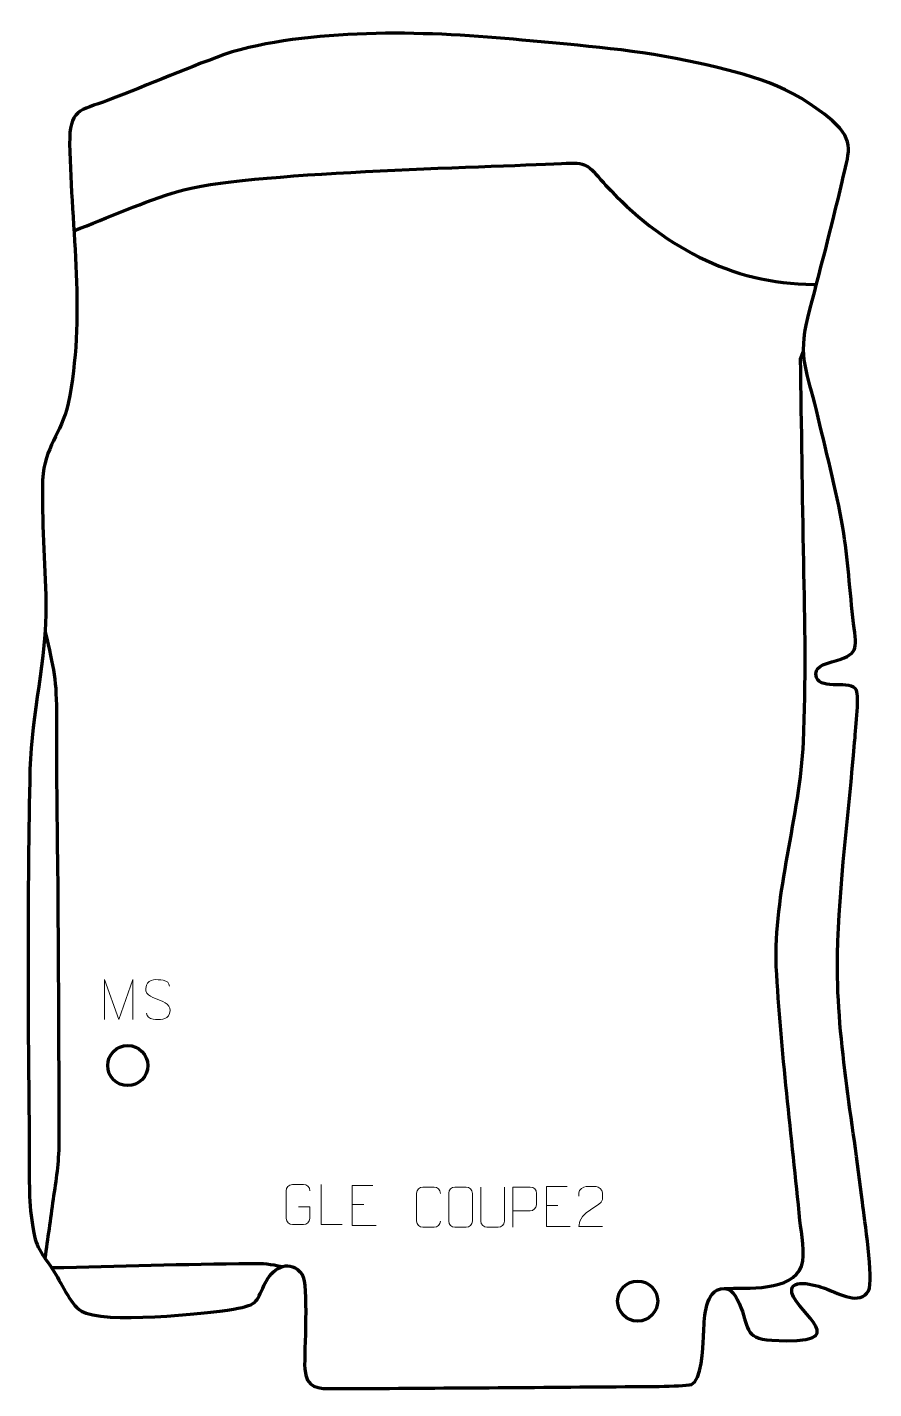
# Model space of a CAD drawing. Header units: millimetres. Extents: x 1061 to 1589, y 80 to 930.
import ezdxf

# ---------------------------------------------------------------- set-up
doc = ezdxf.new("R2010")
doc.units = ezdxf.units.MM
doc.header["$MEASUREMENT"] = 0
doc.layers.add('layer 2', color=7, linetype='Continuous')
doc.layers.add('layer 3', color=7, linetype='Continuous')

msp = doc.modelspace()

# ---------------------------------------------------------------- linework, layer by layer
at = {"layer": 'layer 2', "color": 142, "lineweight": 200}
for centre in [(1123.2866, 281.7957), (1441.4486, 134.8874)]:
    msp.add_ellipse(centre, major_axis=(0, 12.5), ratio=1, dxfattribs=at)
at = {"layer": 'layer 2', "color": 142, "lineweight": 158}
for points, knots in [([(1089.7068, 802.689), (1110.8987, 810.8222), (1133.5741, 820.9285), (1155.1223, 827.4072), (1155.1223, 827.4072), (1194.7974, 839.3361), (1346.396, 842.1795), (1393.9696, 844.669), (1393.9696, 844.669), (1410.4707, 845.5204), (1409.8852, 843.9789), (1420.0732, 832.6769), (1420.0732, 832.6769), (1420.0732, 832.6769), (1421.4533, 831.1459), (1421.4533, 831.1459), (1421.4533, 831.1459), (1455.6322, 793.9448), (1499.772, 769.2281), (1551.1494, 769.2222), (1551.1494, 769.2222), (1551.7569, 769.2221), (1552.3644, 769.2211), (1552.9719, 769.2198)], [0, 0, 0, 0, 0.14285714, 0.14285714, 0.14285714, 0.14285714, 0.28571429, 0.28571429, 0.28571429, 0.28571429, 0.42857143, 0.42857143, 0.42857143, 0.42857143, 0.57142857, 0.57142857, 0.57142857, 0.57142857, 0.71428571, 0.71428571, 0.71428571, 0.71428571, 1, 1, 1, 1]), ([(1495.4785, 142.7905), (1509.1406, 143.1785), (1538.0394, 140.7185), (1543.7079, 156.7678), (1543.7079, 156.7678), (1546.284, 164.0614), (1543.4977, 177.0235), (1542.7017, 185.089), (1542.7017, 185.089), (1537.4838, 237.5098), (1530.789, 291.1247), (1527.9385, 343.6304), (1527.9385, 343.6304), (1526.0919, 388.3217), (1542.7771, 437.6522), (1544.8986, 483.8461), (1544.8986, 483.8461), (1546.5856, 520.579), (1545.7825, 558.9535), (1545.0757, 595.8366), (1545.0757, 595.8366), (1544.25, 638.1523), (1543.7417, 680.4739), (1543.0479, 722.7919), (1543.0479, 722.7919), (1543.0479, 722.7919), (1544.9974, 727.4385), (1544.9974, 727.4385)], [0, 0, 0, 0, 0.125, 0.125, 0.125, 0.125, 0.25, 0.25, 0.25, 0.25, 0.375, 0.375, 0.375, 0.375, 0.5, 0.5, 0.5, 0.5, 0.625, 0.625, 0.625, 0.625, 0.75, 0.75, 0.75, 0.75, 1, 1, 1, 1]), ([(1071.7262, 552.4334), (1077.2129, 529.2858), (1078.9367, 522.708), (1078.7889, 498.3617), (1078.7889, 498.3617), (1078.5693, 462.1924), (1079.3481, 426.0032), (1079.6281, 389.8332), (1079.6281, 389.8332), (1080.0197, 337.745), (1080.2805, 285.6576), (1080.2754, 233.5677), (1080.2754, 233.5677), (1080.272, 221.1589), (1078.4913, 210.5439), (1076.746, 198.3781), (1076.746, 198.3781), (1075.0394, 186.1457), (1073.3048, 173.9181), (1071.5561, 161.6916)], [0, 0, 0, 0, 0.16666667, 0.16666667, 0.16666667, 0.16666667, 0.33333333, 0.33333333, 0.33333333, 0.33333333, 0.5, 0.5, 0.5, 0.5, 0.66666667, 0.66666667, 0.66666667, 0.66666667, 1, 1, 1, 1]), ([(1075.6658, 155.7432), (1117.1095, 156.6215), (1158.9005, 157.9679), (1200.3056, 158.4158), (1200.3056, 158.4158), (1208.0536, 158.4996), (1212.3048, 157.9926), (1219.8372, 156.4356)], [0, 0, 0, 0, 0.33333333, 0.33333333, 0.33333333, 0.33333333, 1, 1, 1, 1])]:
    msp.add_open_spline(points, degree=3, knots=knots, dxfattribs=at)
at = {"layer": 'layer 2', "color": 250, "lineweight": 9}
for points, knots in [([(1108.7315, 310.4727), (1108.7315, 310.4727), (1108.7315, 335.4306), (1108.7315, 335.4306), (1108.7315, 335.4306), (1108.7315, 335.4306), (1117.6566, 310.4727), (1117.6566, 310.4727), (1117.6566, 310.4727), (1117.6566, 310.4727), (1126.4165, 335.4301), (1126.4165, 335.4301), (1126.4165, 335.4301), (1126.4165, 335.4301), (1126.4165, 310.4727), (1126.4165, 310.4727)], [0, 0, 0, 0, 0.2, 0.2, 0.2, 0.2, 0.4, 0.4, 0.4, 0.4, 0.6, 0.6, 0.6, 0.6, 1, 1, 1, 1]), ([(1142.1237, 323.1226), (1137.8754, 324.593), (1132.9673, 326.3888), (1134.9724, 331.9091), (1134.9724, 331.9091), (1136.4759, 336.049), (1141.6895, 335.6605), (1145.2931, 335.0594), (1145.2931, 335.0594), (1148.1537, 334.5822), (1149.0184, 333.369), (1149.329, 331.2849)], [0, 0, 0, 0, 0.25, 0.25, 0.25, 0.25, 0.5, 0.5, 0.5, 0.5, 1, 1, 1, 1]), ([(1142.1237, 323.1225), (1146.1423, 321.4758), (1151.1718, 319.5875), (1149.3378, 314.2272), (1149.3378, 314.2272), (1147.878, 309.9608), (1142.9672, 310.2175), (1139.2411, 310.7722), (1139.2411, 310.7722), (1136.4911, 311.182), (1135.2702, 312.3955), (1134.8922, 314.5077)], [0, 0, 0, 0, 0.25, 0.25, 0.25, 0.25, 0.5, 0.5, 0.5, 0.5, 1, 1, 1, 1]), ([(1229.7931, 193.594), (1229.7931, 193.594), (1236.9612, 193.594), (1236.9612, 193.594), (1236.9612, 193.594), (1236.9612, 193.594), (1236.9612, 186.4259), (1236.9612, 186.4259), (1236.9612, 186.4259), (1236.8215, 184.1025), (1235.1443, 182.6229), (1232.9965, 182.6121), (1232.9965, 182.6121), (1230.6647, 182.6125), (1228.3327, 182.6125), (1226.0012, 182.6121), (1226.0012, 182.6121), (1224.0763, 182.5067), (1222.1041, 184.3912), (1222.1153, 186.4085), (1222.1153, 186.4085), (1222.1157, 192.1786), (1222.1157, 197.9483), (1222.1153, 203.7176), (1222.1153, 203.7176), (1222.1195, 205.8557), (1223.8663, 207.5749), (1226.0186, 207.5615), (1226.0186, 207.5615), (1228.3443, 207.5615), (1230.6704, 207.5615), (1232.9965, 207.5615), (1232.9965, 207.5615), (1234.9432, 207.5969), (1236.9346, 206.1054), (1236.9612, 203.6677)], [0, 0, 0, 0, 0.1, 0.1, 0.1, 0.1, 0.2, 0.2, 0.2, 0.2, 0.3, 0.3, 0.3, 0.3, 0.4, 0.4, 0.4, 0.4, 0.5, 0.5, 0.5, 0.5, 0.6, 0.6, 0.6, 0.6, 0.7, 0.7, 0.7, 0.7, 0.8, 0.8, 0.8, 0.8, 1, 1, 1, 1]), ([(1257.0127, 182.6082), (1257.0127, 182.6082), (1244.0636, 182.6082), (1244.0636, 182.6082), (1244.0636, 182.6082), (1244.0636, 182.6082), (1244.0636, 207.5618), (1244.0636, 207.5618)], [0, 0, 0, 0, 0.33333333, 0.33333333, 0.33333333, 0.33333333, 1, 1, 1, 1]), ([(1276.244, 206.9647), (1276.244, 206.9647), (1263.3701, 206.9647), (1263.3701, 206.9647), (1263.3701, 206.9647), (1263.3701, 206.9647), (1263.3701, 182.0111), (1263.3701, 182.0111), (1263.3701, 182.0111), (1263.3701, 182.0111), (1278.2359, 182.0111), (1278.2359, 182.0111)], [0, 0, 0, 0, 0.25, 0.25, 0.25, 0.25, 0.5, 0.5, 0.5, 0.5, 1, 1, 1, 1]), ([(1318.3909, 184.8384), (1318.2511, 182.515), (1316.5739, 181.0354), (1314.4262, 181.0246), (1314.4262, 181.0246), (1312.0943, 181.025), (1309.7624, 181.025), (1307.4309, 181.0246), (1307.4309, 181.0246), (1305.5059, 180.9192), (1303.5338, 182.8037), (1303.545, 184.821), (1303.545, 184.821), (1303.5454, 190.5911), (1303.5454, 196.3608), (1303.545, 202.1301), (1303.545, 202.1301), (1303.5492, 204.2682), (1305.2959, 205.9874), (1307.4483, 205.9739), (1307.4483, 205.9739), (1309.774, 205.9739), (1312.1001, 205.9739), (1314.4262, 205.9739), (1314.4262, 205.9739), (1316.3728, 206.0094), (1318.3642, 204.5179), (1318.3909, 202.0803)], [0, 0, 0, 0, 0.125, 0.125, 0.125, 0.125, 0.25, 0.25, 0.25, 0.25, 0.375, 0.375, 0.375, 0.375, 0.5, 0.5, 0.5, 0.5, 0.625, 0.625, 0.625, 0.625, 0.75, 0.75, 0.75, 0.75, 1, 1, 1, 1]), ([(1327.4483, 205.9739), (1329.774, 205.9739), (1332.1001, 205.9739), (1334.4262, 205.9739), (1334.4262, 205.9739), (1336.3728, 206.0095), (1338.3642, 204.5179), (1338.3909, 202.0803), (1338.3909, 202.0803), (1338.3905, 196.3334), (1338.3905, 190.5861), (1338.3909, 184.8384), (1338.3909, 184.8384), (1338.2511, 182.515), (1336.5739, 181.0354), (1334.4262, 181.0246), (1334.4262, 181.0246), (1332.0943, 181.025), (1329.7624, 181.025), (1327.4309, 181.0246), (1327.4309, 181.0246), (1325.5059, 180.9192), (1323.5338, 182.8037), (1323.545, 184.821), (1323.545, 184.821), (1323.5453, 190.5911), (1323.5453, 196.3608), (1323.545, 202.1301), (1323.545, 202.1301), (1323.5492, 204.2682), (1325.2959, 205.9874), (1327.4483, 205.9739)], [0, 0, 0, 0, 0.11111111, 0.11111111, 0.11111111, 0.11111111, 0.22222222, 0.22222222, 0.22222222, 0.22222222, 0.33333333, 0.33333333, 0.33333333, 0.33333333, 0.44444444, 0.44444444, 0.44444444, 0.44444444, 0.55555556, 0.55555556, 0.55555556, 0.55555556, 0.66666667, 0.66666667, 0.66666667, 0.66666667, 0.77777778, 0.77777778, 0.77777778, 0.77777778, 1, 1, 1, 1]), ([(1358.2951, 205.9784), (1358.2947, 200.4389), (1358.3905, 190.2371), (1358.3909, 184.6967), (1358.3909, 184.6967), (1358.2511, 182.4572), (1356.5739, 181.031), (1354.4262, 181.0205), (1354.4262, 181.0205), (1352.0943, 181.0209), (1349.7624, 181.0209), (1347.4309, 181.0205), (1347.4309, 181.0205), (1345.5059, 180.919), (1343.5338, 182.7355), (1343.545, 184.68), (1343.545, 184.68), (1343.5453, 190.2419), (1343.6407, 200.4173), (1343.6403, 205.9784)], [0, 0, 0, 0, 0.16666667, 0.16666667, 0.16666667, 0.16666667, 0.33333333, 0.33333333, 0.33333333, 0.33333333, 0.5, 0.5, 0.5, 0.5, 0.66666667, 0.66666667, 0.66666667, 0.66666667, 1, 1, 1, 1]), ([(1363.6358, 181.0206), (1363.6358, 181.0206), (1363.6358, 205.9742), (1363.6358, 205.9742), (1363.6358, 205.9742), (1367.2308, 205.9742), (1370.8261, 205.9742), (1374.4215, 205.9742), (1374.4215, 205.9742), (1376.7467, 205.9363), (1378.3041, 204.4462), (1378.2999, 202.0801), (1378.2999, 202.0801), (1378.2995, 200.0444), (1378.2995, 196.9851), (1378.2999, 194.9491), (1378.2999, 194.9491), (1378.2934, 193.0737), (1376.4812, 191.1318), (1374.4716, 191.1127), (1374.4716, 191.1127), (1374.4716, 191.1127), (1363.6358, 191.1127), (1363.6358, 191.1127)], [0, 0, 0, 0, 0.14285714, 0.14285714, 0.14285714, 0.14285714, 0.28571429, 0.28571429, 0.28571429, 0.28571429, 0.42857143, 0.42857143, 0.42857143, 0.42857143, 0.57142857, 0.57142857, 0.57142857, 0.57142857, 0.71428571, 0.71428571, 0.71428571, 0.71428571, 1, 1, 1, 1]), ([(1397.4057, 206.3771), (1397.4057, 206.3771), (1384.5318, 206.3771), (1384.5318, 206.3771), (1384.5318, 206.3771), (1384.5318, 206.3771), (1384.5318, 181.4235), (1384.5318, 181.4235), (1384.5318, 181.4235), (1384.5318, 181.4235), (1399.3976, 181.4235), (1399.3976, 181.4235)], [0, 0, 0, 0, 0.25, 0.25, 0.25, 0.25, 0.5, 0.5, 0.5, 0.5, 1, 1, 1, 1]), ([(1419.4051, 181.3373), (1414.4907, 181.3376), (1409.5763, 181.3376), (1404.6622, 181.3373), (1404.6622, 181.3373), (1404.6622, 191.2696), (1419.3132, 193.9108), (1419.4051, 198.2211), (1419.4051, 198.2211), (1419.4048, 199.6452), (1419.4048, 201.0689), (1419.4051, 202.4922), (1419.4051, 202.4922), (1419.3882, 204.5693), (1417.2654, 206.2941), (1415.5944, 206.3114), (1415.5944, 206.3114), (1413.5212, 206.311), (1411.4483, 206.311), (1409.3759, 206.3114), (1409.3759, 206.3114), (1407.5538, 206.3279), (1404.7291, 204.5358), (1404.6622, 202.4422), (1404.6622, 202.4422), (1404.6622, 202.4422), (1404.6622, 200.3874), (1404.6622, 200.3874)], [0, 0, 0, 0, 0.125, 0.125, 0.125, 0.125, 0.25, 0.25, 0.25, 0.25, 0.375, 0.375, 0.375, 0.375, 0.5, 0.5, 0.5, 0.5, 0.625, 0.625, 0.625, 0.625, 0.75, 0.75, 0.75, 0.75, 1, 1, 1, 1])]:
    msp.add_open_spline(points, degree=3, knots=knots, dxfattribs=at)
for points in [[(1263.3701, 195.085), (1263.3701, 195.085), (1270.5382, 195.085), (1270.5382, 195.085)], [(1384.5318, 194.4974), (1384.5318, 194.4974), (1391.6999, 194.4974), (1391.6999, 194.4974)]]:
    msp.add_open_spline(points, degree=3, dxfattribs=at)
at = {"layer": 'layer 3', "color": 242, "lineweight": 158}
msp.add_open_spline([(1061.8648, 232.6713), (1060.9654, 310.4826), (1060.5792, 388.8564), (1062.2618, 466.646), (1062.2618, 466.646), (1063.1885, 502.1407), (1072.7784, 534.1434), (1072.2261, 570.5989), (1072.2261, 570.5989), (1071.7461, 595.7943), (1069.5178, 622.0141), (1070.1482, 647.0399), (1070.1482, 647.0399), (1071.4386, 668.8098), (1081.7092, 674.9666), (1086.0674, 694.9857), (1086.0674, 694.9857), (1097.3803, 748.0935), (1087.9115, 803.3559), (1087.0534, 856.847), (1087.0534, 856.847), (1086.7094, 878.2869), (1092.9983, 877.4773), (1111.1132, 884.1216), (1111.1132, 884.1216), (1136.8515, 893.8376), (1162.4488, 905.2722), (1188.3463, 914.2481), (1188.3463, 914.2481), (1242.8744, 929.6411), (1313.158, 927.0931), (1369.3558, 921.6444), (1369.3558, 921.6444), (1407.7074, 917.9261), (1441.3257, 915.7636), (1479.3126, 907.2331), (1479.3126, 907.2331), (1511.7888, 899.9859), (1536.8142, 893.6333), (1562.8314, 871.3545), (1562.8314, 871.3545), (1577.635, 858.1868), (1572.9262, 850.8884), (1568.9347, 833.1736), (1568.9347, 833.1736), (1562.4132, 804.4774), (1554.8334, 776.7149), (1547.548, 748.279), (1547.548, 748.279), (1541.4049, 723.3081), (1547.4459, 714.271), (1552.9678, 690.6313), (1552.9678, 690.6313), (1558.5024, 666.9858), (1565.3237, 641.2759), (1569.4168, 617.5332), (1569.4168, 617.5332), (1572.6279, 597.9064), (1573.7963, 577.5474), (1576.1596, 557.699), (1576.1596, 557.699), (1578.1801, 540.7288), (1579.4523, 538.595), (1562.599, 533.7004), (1562.599, 533.7004), (1557.7667, 532.297), (1550.8814, 530.5614), (1553.1099, 523.8863), (1553.1099, 523.8863), (1555.8497, 515.6796), (1574.8025, 522.6973), (1577.9173, 516.009), (1577.9173, 516.009), (1579.8573, 511.8432), (1577.2586, 489.5388), (1576.7806, 483.4473), (1576.7806, 483.4473), (1573.2343, 439.9731), (1567.1898, 394.7008), (1566.0801, 351.3031), (1566.0801, 351.3031), (1565.0964, 301.0846), (1575.8555, 246.7973), (1581.6265, 196.5472), (1581.6265, 196.5472), (1582.8078, 186.5896), (1588.7464, 148.3556), (1585.5591, 141.3073), (1585.5591, 141.3073), (1580.3468, 132.0136), (1566.841, 139.4869), (1559.7111, 142.2824), (1559.7111, 142.2824), (1555.3656, 143.9862), (1535.7903, 150.5999), (1537.701, 140.1214), (1537.701, 140.1214), (1541.2764, 126.9627), (1578.2954, 107.1195), (1525.0914, 110.5053), (1525.0914, 110.5053), (1507.1051, 111.6498), (1511.343, 118.7785), (1504.7241, 133.6087), (1504.7241, 133.6087), (1501.8672, 140.01), (1498.2612, 145.0495), (1490.7884, 141.764), (1490.7884, 141.764), (1482.2619, 136.1279), (1483.1793, 121.3313), (1482.4396, 112.201), (1482.4396, 112.201), (1481.9585, 106.2618), (1481.5999, 84.7738), (1474.9282, 82.8229), (1474.9282, 82.8229), (1468.7507, 81.4108), (1441.1743, 81.5938), (1433.735, 81.5243), (1433.735, 81.5243), (1373.3802, 80.9765), (1312.949, 80.6002), (1252.5901, 80.2394), (1252.5901, 80.2394), (1241.8442, 80.1752), (1234.5716, 80.2654), (1233.6976, 92.6794), (1233.6976, 92.6794), (1233.3162, 103.4174), (1236.1898, 144.9966), (1232.0709, 151.4501), (1232.0709, 151.4501), (1224.742, 161.3689), (1214.5802, 156.3484), (1209.5927, 147.1542), (1209.5927, 147.1542), (1202.8683, 134.7581), (1206.1862, 132.7434), (1189.2353, 129.8376), (1189.2353, 129.8376), (1171.8485, 127.1422), (1107.3831, 120.2862), (1094.3545, 128.6869), (1094.3545, 128.6869), (1086.78, 133.5709), (1081.7148, 146.874), (1076.3834, 154.6943), (1076.3834, 154.6943), (1067.4808, 167.7528), (1065.7035, 168.5277), (1063.3624, 185.4633), (1063.3624, 185.4633), (1061.2392, 200.8226), (1061.9891, 217.152), (1061.8648, 232.6713)], degree=3, knots=[0, 0, 0, 0, 0.025, 0.025, 0.025, 0.025, 0.05, 0.05, 0.05, 0.05, 0.075, 0.075, 0.075, 0.075, 0.1, 0.1, 0.1, 0.1, 0.125, 0.125, 0.125, 0.125, 0.15, 0.15, 0.15, 0.15, 0.175, 0.175, 0.175, 0.175, 0.2, 0.2, 0.2, 0.2, 0.225, 0.225, 0.225, 0.225, 0.25, 0.25, 0.25, 0.25, 0.275, 0.275, 0.275, 0.275, 0.3, 0.3, 0.3, 0.3, 0.325, 0.325, 0.325, 0.325, 0.35, 0.35, 0.35, 0.35, 0.375, 0.375, 0.375, 0.375, 0.4, 0.4, 0.4, 0.4, 0.425, 0.425, 0.425, 0.425, 0.45, 0.45, 0.45, 0.45, 0.475, 0.475, 0.475, 0.475, 0.5, 0.5, 0.5, 0.5, 0.525, 0.525, 0.525, 0.525, 0.55, 0.55, 0.55, 0.55, 0.575, 0.575, 0.575, 0.575, 0.6, 0.6, 0.6, 0.6, 0.625, 0.625, 0.625, 0.625, 0.65, 0.65, 0.65, 0.65, 0.675, 0.675, 0.675, 0.675, 0.7, 0.7, 0.7, 0.7, 0.725, 0.725, 0.725, 0.725, 0.75, 0.75, 0.75, 0.75, 0.775, 0.775, 0.775, 0.775, 0.8, 0.8, 0.8, 0.8, 0.825, 0.825, 0.825, 0.825, 0.85, 0.85, 0.85, 0.85, 0.875, 0.875, 0.875, 0.875, 0.9, 0.9, 0.9, 0.9, 0.925, 0.925, 0.925, 0.925, 0.95, 0.95, 0.95, 0.95, 1, 1, 1, 1], dxfattribs=at)

doc.saveas('drawing.dxf')
